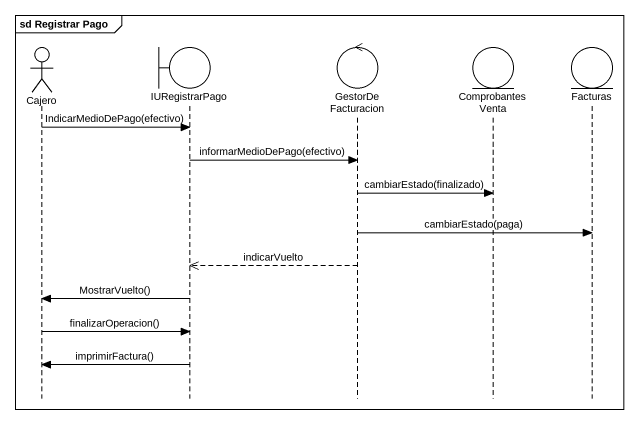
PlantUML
@startuml
mainframe sd Registrar Pago
hide footbox
actor Cajero
boundary IURegistrarPago
control GestorDeFacturacion
entity "Comprobantes Venta" as Comprobantes_Venta
entity Facturas

Cajero -> IURegistrarPago : IndicarMedioDePago(efectivo)
IURegistrarPago -> GestorDeFacturacion : informarMedioDePago(efectivo)
GestorDeFacturacion -> Comprobantes_Venta : cambiarEstado(finalizado)
GestorDeFacturacion -> Facturas : cambiarEstado(paga)
GestorDeFacturacion -->> IURegistrarPago : indicarVuelto
IURegistrarPago -> Cajero : MostrarVuelto()
Cajero -> IURegistrarPago : finalizarOperacion()
IURegistrarPago -> Cajero : imprimirFactura()
@enduml
